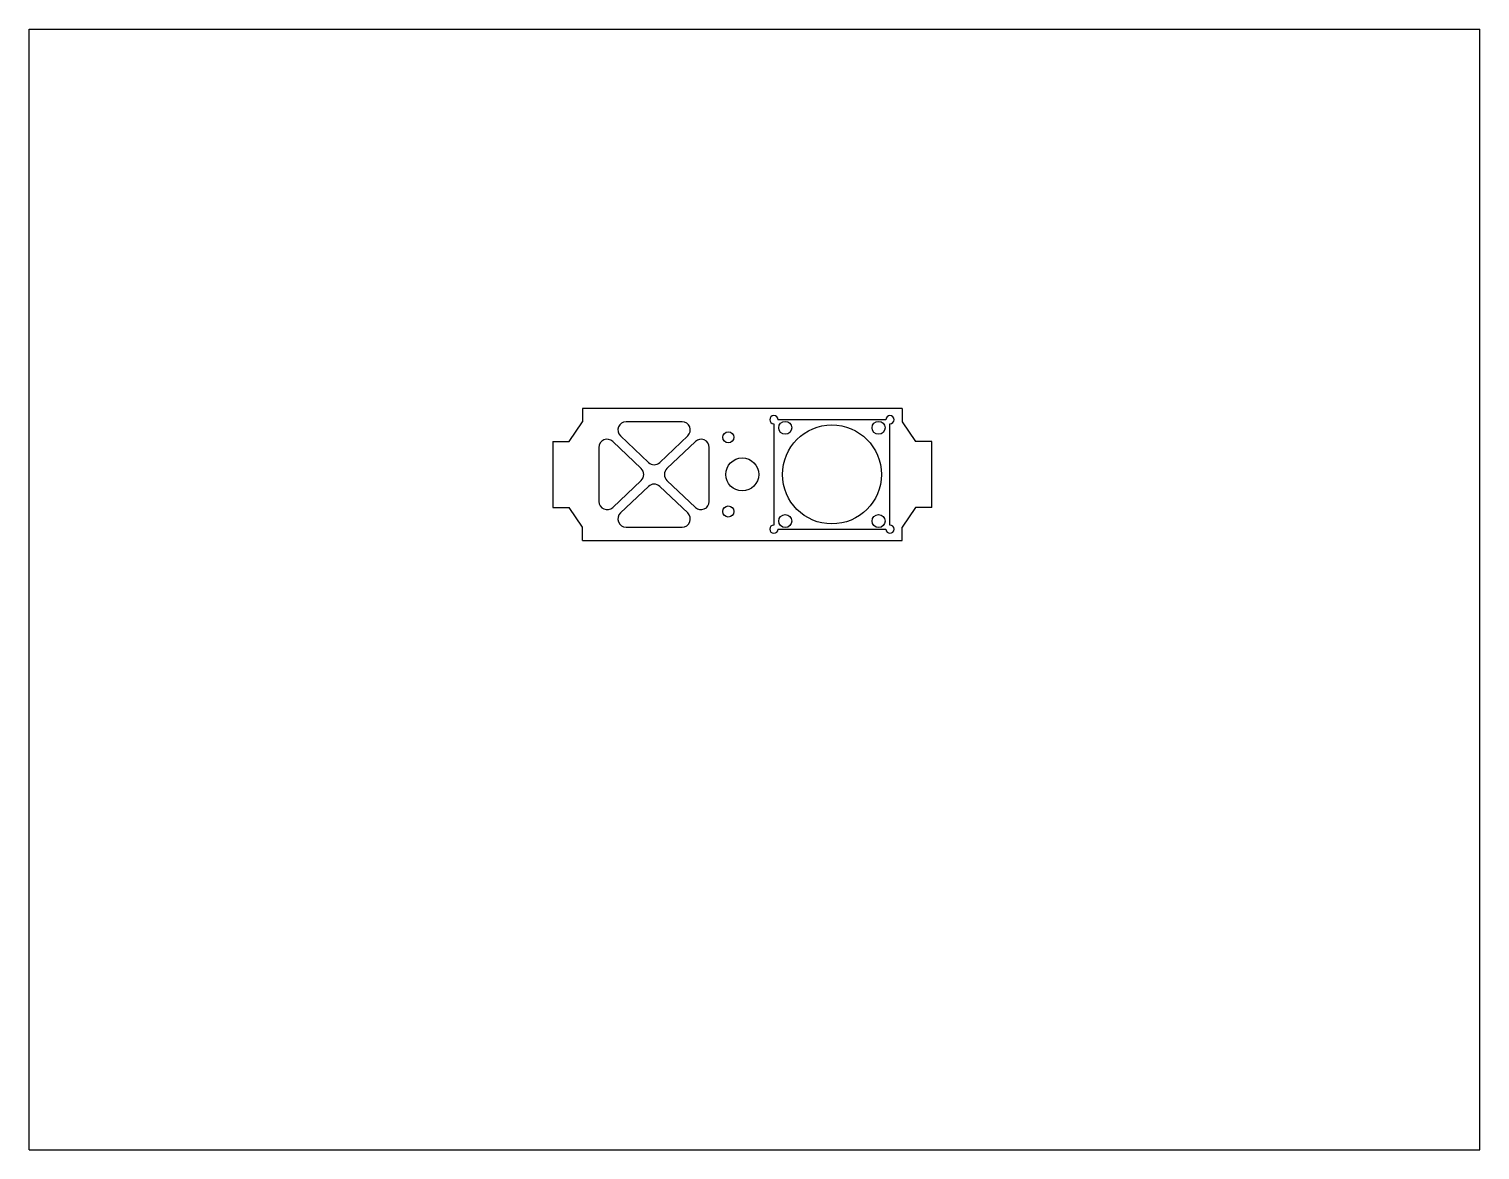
# Model space of a CAD drawing. Header units: inches. Extents: x 0 to 22, y 0 to 17.
import ezdxf

# ---------------------------------------------------------------- set-up
doc = ezdxf.new("R2010")
doc.units = ezdxf.units.IN
doc.header["$LTSCALE"] = 1.21
doc.header["$MEASUREMENT"] = 0
doc.layers.get('0').update_dxf_attribs({"linetype": 'CONTINUOUS'})
doc.layers.add('02___PRT_ALL_AXES', color=7, linetype='CONTINUOUS')

msp = doc.modelspace()

# ---------------------------------------------------------------- linework, layer by layer
at = {"color": 7, "linetype": 'CONTINUOUS'}
for p, q in [((0, 0), (0, 17)), ((0, 17), (22, 17)), ((22, 0), (22, 17)), ((8.39, 11.245), (8.39, 11.045)), ((13.24, 11.245), (8.39, 11.245)), ((13.24, 11.245), (13.24, 11.045)), ((8.19, 10.745), (8.39, 11.045)), ((9.902, 11.045), (9.053, 11.045)), ((13.24, 11.045), (13.44, 10.745)), ((8.967, 10.83), (9.392, 10.427)), ((9.564, 10.427), (9.988, 10.83)), ((7.94, 10.745), (7.94, 9.745)), ((7.94, 10.745), (8.19, 10.745)), ((8.64, 10.654), (8.64, 9.836)), ((9.282, 10.336), (8.851, 10.745)), ((10.104, 10.745), (9.673, 10.336)), ((10.315, 9.836), (10.315, 10.654)), ((13.69, 10.745), (13.44, 10.745)), ((13.69, 9.745), (13.69, 10.745)), ((8.851, 9.746), (9.282, 10.155)), ((9.673, 10.155), (10.104, 9.746)), ((9.392, 10.064), (8.967, 9.661)), ((9.988, 9.661), (9.564, 10.064)), ((7.94, 9.745), (8.19, 9.745)), ((8.39, 9.445), (8.19, 9.745)), ((13.44, 9.745), (13.24, 9.445)), ((13.69, 9.745), (13.44, 9.745)), ((8.39, 9.245), (8.39, 9.445)), ((8.39, 9.245), (13.24, 9.245)), ((9.053, 9.445), (9.902, 9.445)), ((13.24, 9.245), (13.24, 9.445)), ((0, 0), (22, 0))]:
    msp.add_line(p, q, dxfattribs=at)
for centre, start, end in [((9.053, 10.92), 90, 226.4943), ((9.902, 10.92), 313.5057, 90), ((8.765, 10.654), 46.4943, 180), ((10.19, 10.654), 0, 133.5057), ((9.478, 10.518), 226.4943, 313.5057), ((9.196, 10.245), 313.5057, 46.4943), ((9.759, 10.245), 133.5057, 226.4943), ((9.478, 9.973), 46.4943, 133.5057), ((8.765, 9.836), 180, 313.5057), ((10.19, 9.836), 226.4943, 360), ((9.053, 9.57), 133.5057, 270), ((9.902, 9.57), 270, 46.4943)]:
    msp.add_arc(centre, 0.125, start, end, dxfattribs=at)
at = {"layer": '02___PRT_ALL_AXES', "color": 7, "linetype": 'CONTINUOUS'}
for p, q in [((11.294, 11.013), (11.294, 9.478)), ((12.991, 11.075), (11.356, 11.075)), ((13.054, 9.478), (13.054, 11.013)), ((11.356, 9.415), (12.991, 9.415))]:
    msp.add_line(p, q, dxfattribs=at)
for centre, radius in [((11.466, 10.952), 0.098), ((12.881, 10.952), 0.098), ((10.603, 10.808), 0.0848), ((12.174, 10.245), 0.75), ((10.815, 10.245), 0.25), ((10.603, 9.683), 0.0848), ((11.466, 9.538), 0.098), ((12.881, 9.538), 0.098)]:
    msp.add_circle(centre, radius, dxfattribs=at)
for centre, start, end in [((11.294, 11.075), 0, 270), ((13.054, 11.075), 270, 180), ((11.294, 9.415), 90, 360), ((13.054, 9.415), 180, 90)]:
    msp.add_arc(centre, 0.0625, start, end, dxfattribs=at)

doc.saveas('drawing.dxf')
